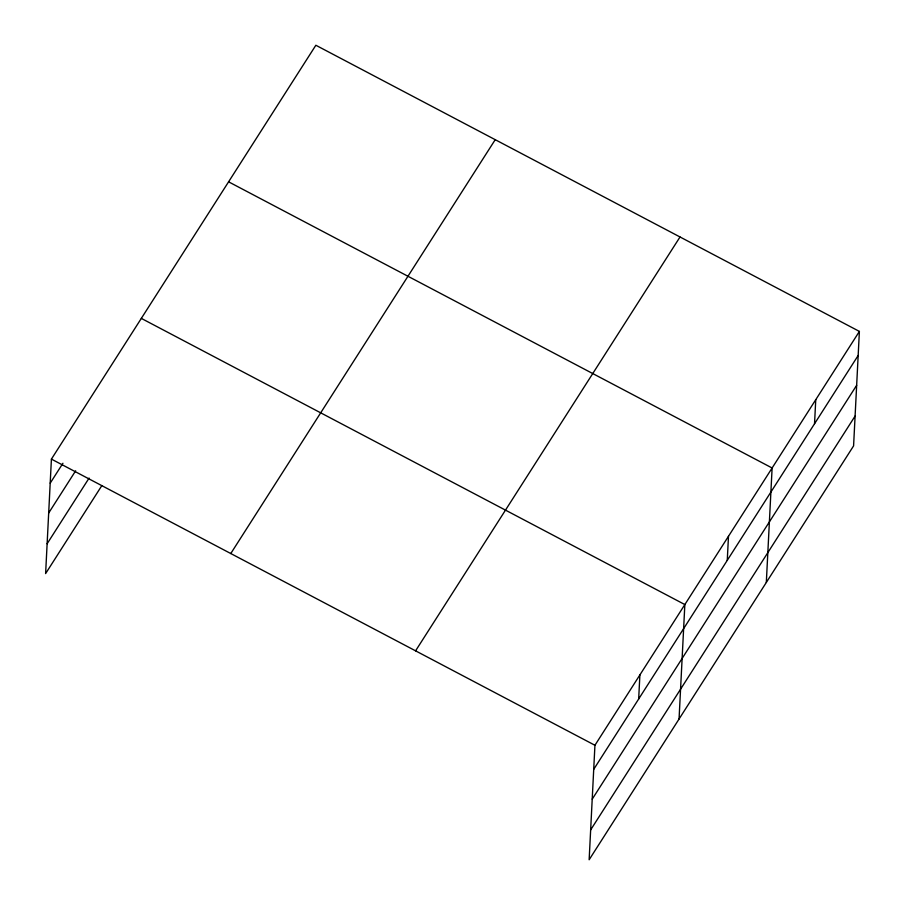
<?xml version="1.0" encoding="UTF-8"?>
<svg xmlns="http://www.w3.org/2000/svg" width="905" height="905" viewBox="0 0 905 905"><rect width="100%" height="100%" fill="white"/><g stroke="black" fill="none" stroke-linecap="round" stroke-linejoin="round"><path stroke-width="1.36" d="M859.388 331.411L594.936 745.268L589.144 859.75L853.585 445.894L859.388 331.411L315.856 45.25L51.415 459.106L45.612 573.589L101.813 485.646M638.67 698.988L639.892 674.915M679.055 719.034L684.847 604.563L141.327 318.39M727.269 560.342L728.48 536.269M766.32 582.469L772.112 467.987L228.592 181.826M814.534 423.766L815.756 399.705M50.194 483.18L62.931 463.247M48.689 513.011L75.658 470.792M47.128 543.747L89.086 478.089M230.775 553.543L495.227 139.687M415.576 650.842L680.017 236.986M593.725 769.341L858.166 355.484M592.209 799.172L856.65 385.315M590.648 829.919L855.101 416.062M51.415 459.106L594.936 745.268"/></g></svg>
